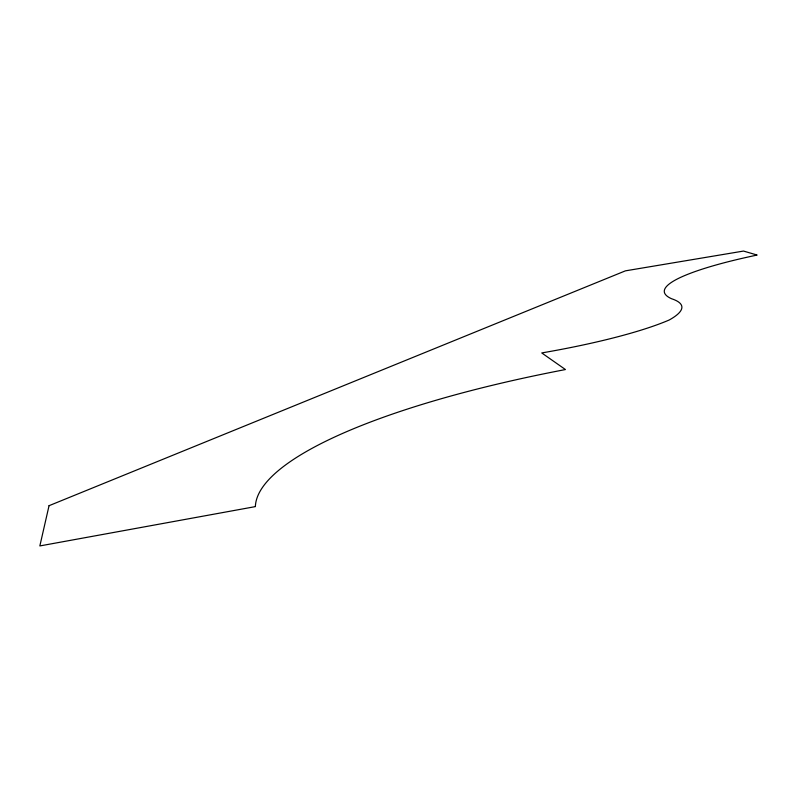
<?xml version="1.0" encoding="UTF-8"?>
<svg xmlns="http://www.w3.org/2000/svg" width="797" height="797" viewBox="0 0 797 797"><rect width="100%" height="100%" fill="white"/><g stroke="black" fill="none" stroke-linecap="round" stroke-linejoin="round"><path stroke-width="1.2" d="M49.045 505.697L39.85 545.935L255.369 506.613A461.174 109.398 -6.6 0 1 565.452 369.549L541.731 352.941A192.117 30.914 -8.1 0 0 669.211 319.995A179.753 29.359 -8.1 0 0 671.672 298.775A203.614 30.734 -6.3 0 1 686.765 274.716A211.653 31.98 -6.3 0 1 757.15 255.05L743.511 251.065L625.406 270.85L49.045 505.697"/></g></svg>
